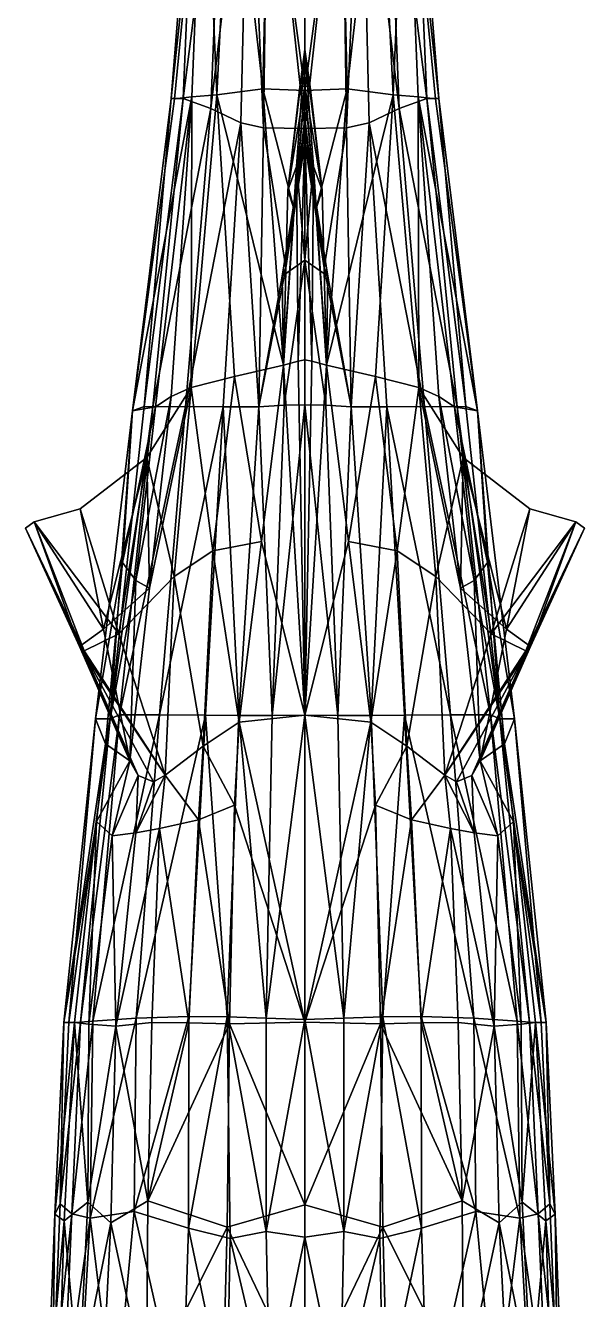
# Model space of a CAD drawing. Extents: x -0.41 to 0.41, y -0.82 to 1.72.
# Drawn here: x -0.149 to 0.149, y 0.452 to 1.13 of the extents above; entities that cross this region are included whole.
import ezdxf

# ---------------------------------------------------------------- set-up
doc = ezdxf.new("R2010")
doc.units = 0
doc.layers.add('HAMRHEAD$LWO', color=1, linetype='CONTINUOUS')

msp = doc.modelspace()

# ---------------------------------------------------------------- linework, layer by layer
at = {"layer": 'HAMRHEAD$LWO'}
for points in [[(-0.07116, 1.09135, 0.00398), (-0.06476, 1.09135, 0.03595), (-0.0577, 1.25929, 0.01359)], [(-0.0577, 1.25929, 0.01359), (-0.05363, 1.25319, -0.01751), (-0.07116, 1.09135, 0.00398)], [(-0.0577, 1.25929, 0.01359), (-0.06476, 1.09135, 0.03595), (-0.04313, 1.26124, 0.03977)], [(-0.06476, 1.09135, 0.03595), (-0.0501, 1.08614, 0.0613), (-0.04313, 1.26124, 0.03977)], [(-0.04313, 1.26124, 0.03977), (-0.0501, 1.08614, 0.0613), (-0.02989, 1.25677, 0.06229)], [(-0.0501, 1.08614, 0.0613), (-0.03418, 1.07835, 0.08529), (-0.02989, 1.25677, 0.06229)], [(-0.03418, 1.07835, 0.08529), (-0.02207, 1.07578, 0.09656), (-0.02989, 1.25677, 0.06229)], [(-0.01963, 1.25445, 0.08013), (-0.02989, 1.25677, 0.06229), (-0.02207, 1.07578, 0.09656)], [(0.02989, 1.25677, 0.06229), (0.01963, 1.25445, 0.08013), (0.02207, 1.07578, 0.09656)], [(0.02207, 1.07578, 0.09656), (0.03418, 1.07835, 0.08529), (0.02989, 1.25677, 0.06229)], [(0.0501, 1.08614, 0.0613), (0.04313, 1.26124, 0.03977), (0.02989, 1.25677, 0.06229)], [(0.03418, 1.07835, 0.08529), (0.0501, 1.08614, 0.0613), (0.02989, 1.25677, 0.06229)], [(0.06476, 1.09135, 0.03595), (0.0577, 1.25929, 0.01359), (0.04313, 1.26124, 0.03977)], [(0.0501, 1.08614, 0.0613), (0.06476, 1.09135, 0.03595), (0.04313, 1.26124, 0.03977)], [(0.05363, 1.25319, -0.01751), (0.0577, 1.25929, 0.01359), (0.07116, 1.09135, 0.00398)], [(0.06476, 1.09135, 0.03595), (0.07116, 1.09135, 0.00398), (0.0577, 1.25929, 0.01359)], [(-0.0695, 1.09124, -0.02303), (-0.07116, 1.09135, 0.00398), (-0.05363, 1.25319, -0.01751)], [(-0.06018, 1.09223, -0.04151), (-0.0695, 1.09124, -0.02303), (-0.05363, 1.25319, -0.01751)], [(-0.04695, 1.09333, -0.05404), (-0.06018, 1.09223, -0.04151), (-0.05363, 1.25319, -0.01751)], [(-0.03931, 1.24475, -0.04188), (-0.04695, 1.09333, -0.05404), (-0.05363, 1.25319, -0.01751)], [(-0.02207, 1.07578, 0.09656), (0, 1.07542, 0.10653), (-0.01963, 1.25445, 0.08013)], [(0, 1.25301, 0.08805), (-0.01963, 1.25445, 0.08013), (0, 1.07542, 0.10653)], [(0.01963, 1.25445, 0.08013), (0, 1.25301, 0.08805), (0, 1.07542, 0.10653)], [(0, 1.07542, 0.10653), (0.02207, 1.07578, 0.09656), (0.01963, 1.25445, 0.08013)], [(0.04695, 1.09333, -0.05404), (0.03931, 1.24475, -0.04188), (0.05363, 1.25319, -0.01751)], [(0.06018, 1.09223, -0.04151), (0.04695, 1.09333, -0.05404), (0.05363, 1.25319, -0.01751)], [(0.07116, 1.09135, 0.00398), (0.0695, 1.09124, -0.02303), (0.05363, 1.25319, -0.01751)], [(0.0695, 1.09124, -0.02303), (0.06018, 1.09223, -0.04151), (0.05363, 1.25319, -0.01751)], [(-0.02251, 1.09659, -0.06452), (-0.04695, 1.09333, -0.05404), (-0.03931, 1.24475, -0.04188)], [(-0.01924, 1.23937, -0.05315), (-0.02251, 1.09659, -0.06452), (-0.03931, 1.24475, -0.04188)], [(0.02251, 1.09659, -0.06452), (0.01924, 1.23937, -0.05315), (0.03931, 1.24475, -0.04188)], [(0.04695, 1.09333, -0.05404), (0.02251, 1.09659, -0.06452), (0.03931, 1.24475, -0.04188)], [(0, 1.09556, -0.07163), (-0.02251, 1.09659, -0.06452), (-0.01924, 1.23937, -0.05315)], [(0, 1.23453, -0.05913), (0, 1.09556, -0.07163), (-0.01924, 1.23937, -0.05315)], [(0, 1.09556, -0.07163), (0, 1.23453, -0.05913), (0.01924, 1.23937, -0.05315)], [(0.02251, 1.09659, -0.06452), (0, 1.09556, -0.07163), (0.01924, 1.23937, -0.05315)], [(0, 1.11756, -0.12786), (-0.00919, 1.04263, -0.10149), (-0.00267, 1.09754, -0.10614)], [(0, 1.11756, -0.12786), (-0.00459, 1.05524, -0.1161), (-0.00919, 1.04263, -0.10149)], [(0, 1.11756, -0.12786), (0, 1.07209, -0.12921), (-0.00459, 1.05524, -0.1161)], [(-0.00267, 1.09754, -0.10614), (0, 1.11197, -0.09885), (0, 1.11756, -0.12786)], [(0, 1.07209, -0.12921), (0, 1.11756, -0.12786), (0.00459, 1.05524, -0.1161)], [(0.00919, 1.04263, -0.10149), (0, 1.11756, -0.12786), (0.00267, 1.09754, -0.10614)], [(0.00459, 1.05524, -0.1161), (0, 1.11756, -0.12786), (0.00919, 1.04263, -0.10149)], [(0, 1.11197, -0.09885), (0.00267, 1.09754, -0.10614), (0, 1.11756, -0.12786)], [(0, 1.09801, -0.08839), (0, 1.11197, -0.09885), (-0.00267, 1.09754, -0.10614)], [(0, 1.11197, -0.09885), (0, 1.09801, -0.08839), (0.00267, 1.09754, -0.10614)], [(-0.0695, 1.09124, -0.02303), (-0.06018, 1.09223, -0.04151), (-0.09184, 0.92503, -0.02614)], [(-0.07949, 0.92714, -0.05186), (-0.09184, 0.92503, -0.02614), (-0.06018, 1.09223, -0.04151)], [(-0.07949, 0.92714, -0.05186), (-0.06018, 1.09223, -0.04151), (-0.07126, 0.93273, -0.0661)], [(-0.06062, 0.93747, -0.076), (-0.07126, 0.93273, -0.0661), (-0.06018, 1.09223, -0.04151)], [(-0.04695, 1.09333, -0.05404), (-0.06062, 0.93747, -0.076), (-0.06018, 1.09223, -0.04151)], [(-0.03758, 0.9433, -0.07722), (-0.06062, 0.93747, -0.076), (-0.04695, 1.09333, -0.05404)], [(-0.02251, 1.09659, -0.06452), (-0.01152, 0.94937, -0.08168), (-0.04695, 1.09333, -0.05404)], [(-0.01152, 0.94937, -0.08168), (-0.03758, 0.9433, -0.07722), (-0.04695, 1.09333, -0.05404)], [(0, 1.09556, -0.07163), (-0.00573, 1.03232, -0.08011), (-0.02251, 1.09659, -0.06452)], [(-0.00573, 1.03232, -0.08011), (-0.01152, 0.94937, -0.08168), (-0.02251, 1.09659, -0.06452)], [(-0.00919, 1.04263, -0.10149), (0, 1.09801, -0.08839), (-0.00267, 1.09754, -0.10614)], [(-0.00919, 1.04263, -0.10149), (-0.00573, 1.03232, -0.08011), (0, 1.09801, -0.08839)], [(0, 1.09801, -0.08839), (-0.00573, 1.03232, -0.08011), (0, 1.09556, -0.07163)], [(0.00573, 1.03232, -0.08011), (0, 1.09801, -0.08839), (0, 1.09556, -0.07163)], [(0, 1.09801, -0.08839), (0.00919, 1.04263, -0.10149), (0.00267, 1.09754, -0.10614)], [(0.00573, 1.03232, -0.08011), (0.00919, 1.04263, -0.10149), (0, 1.09801, -0.08839)], [(0.00573, 1.03232, -0.08011), (0, 1.09556, -0.07163), (0.02251, 1.09659, -0.06452)], [(0.01152, 0.94937, -0.08168), (0.00573, 1.03232, -0.08011), (0.02251, 1.09659, -0.06452)], [(0.01152, 0.94937, -0.08168), (0.02251, 1.09659, -0.06452), (0.04695, 1.09333, -0.05404)], [(0.03758, 0.9433, -0.07722), (0.01152, 0.94937, -0.08168), (0.04695, 1.09333, -0.05404)], [(0.06062, 0.93747, -0.076), (0.03758, 0.9433, -0.07722), (0.04695, 1.09333, -0.05404)], [(0.06062, 0.93747, -0.076), (0.04695, 1.09333, -0.05404), (0.06018, 1.09223, -0.04151)], [(0.06018, 1.09223, -0.04151), (0.07949, 0.92714, -0.05186), (0.07126, 0.93273, -0.0661)], [(0.07126, 0.93273, -0.0661), (0.06062, 0.93747, -0.076), (0.06018, 1.09223, -0.04151)], [(0.06018, 1.09223, -0.04151), (0.0695, 1.09124, -0.02303), (0.09184, 0.92503, -0.02614)], [(0.09184, 0.92503, -0.02614), (0.07949, 0.92714, -0.05186), (0.06018, 1.09223, -0.04151)], [(-0.09184, 0.92503, -0.02614), (-0.08549, 0.92738, 0.01034), (-0.07116, 1.09135, 0.00398)], [(-0.07116, 1.09135, 0.00398), (-0.0695, 1.09124, -0.02303), (-0.09184, 0.92503, -0.02614)], [(-0.08549, 0.92738, 0.01034), (-0.0809, 0.92727, 0.04403), (-0.06476, 1.09135, 0.03595)], [(-0.07116, 1.09135, 0.00398), (-0.08549, 0.92738, 0.01034), (-0.06476, 1.09135, 0.03595)], [(-0.06476, 1.09135, 0.03595), (-0.0809, 0.92727, 0.04403), (-0.0501, 1.08614, 0.0613)], [(-0.0809, 0.92727, 0.04403), (-0.06349, 0.92733, 0.07309), (-0.0501, 1.08614, 0.0613)], [(-0.0501, 1.08614, 0.0613), (-0.06349, 0.92733, 0.07309), (-0.03418, 1.07835, 0.08529)], [(0.06349, 0.92733, 0.07309), (0.0501, 1.08614, 0.0613), (0.03418, 1.07835, 0.08529)], [(0.0809, 0.92727, 0.04403), (0.06476, 1.09135, 0.03595), (0.0501, 1.08614, 0.0613)], [(0.06349, 0.92733, 0.07309), (0.0809, 0.92727, 0.04403), (0.0501, 1.08614, 0.0613)], [(0.0809, 0.92727, 0.04403), (0.08549, 0.92738, 0.01034), (0.06476, 1.09135, 0.03595)], [(0.08549, 0.92738, 0.01034), (0.07116, 1.09135, 0.00398), (0.06476, 1.09135, 0.03595)], [(0.0695, 1.09124, -0.02303), (0.07116, 1.09135, 0.00398), (0.09184, 0.92503, -0.02614)], [(0.08549, 0.92738, 0.01034), (0.09184, 0.92503, -0.02614), (0.07116, 1.09135, 0.00398)], [(0, 1.08093, 0.14056), (0, 1.06779, 0.12749), (-0.00386, 1.04848, 0.14629)], [(0, 1.07996, 0.19175), (0, 1.08093, 0.14056), (-0.00386, 1.04848, 0.14629)], [(0, 1.00533, 0.15566), (0, 1.07996, 0.19175), (-0.00386, 1.04848, 0.14629)], [(0, 1.06779, 0.12749), (0, 1.08093, 0.14056), (0.00386, 1.04848, 0.14629)], [(0, 1.08093, 0.14056), (0, 1.07996, 0.19175), (0.00386, 1.04848, 0.14629)], [(0, 1.07996, 0.19175), (0, 1.00533, 0.15566), (0.00386, 1.04848, 0.14629)], [(-0.06349, 0.92733, 0.07309), (-0.04361, 0.92716, 0.10263), (-0.03418, 1.07835, 0.08529)], [(-0.04361, 0.92716, 0.10263), (-0.02462, 0.92729, 0.11473), (-0.03418, 1.07835, 0.08529)], [(-0.02207, 1.07578, 0.09656), (-0.03418, 1.07835, 0.08529), (-0.02462, 0.92729, 0.11473)], [(-0.02462, 0.92729, 0.11473), (-0.01021, 1.0013, 0.1136), (-0.02207, 1.07578, 0.09656)], [(0, 1.07542, 0.10653), (-0.02207, 1.07578, 0.09656), (-0.01021, 1.0013, 0.1136)], [(-0.01021, 1.0013, 0.1136), (0, 1.06779, 0.12749), (0, 1.07542, 0.10653)], [(0, 1.07209, -0.12921), (-0.0037, 0.95146, -0.09072), (-0.00459, 1.05524, -0.1161)], [(-0.0037, 0.95146, -0.09072), (0, 1.07209, -0.12921), (0, 0.95215, -0.09519)], [(0.02207, 1.07578, 0.09656), (0, 1.07542, 0.10653), (0.01021, 1.0013, 0.1136)], [(0, 1.06779, 0.12749), (0.01021, 1.0013, 0.1136), (0, 1.07542, 0.10653)], [(0, 1.07209, -0.12921), (0.0037, 0.95146, -0.09072), (0, 0.95215, -0.09519)], [(0.0037, 0.95146, -0.09072), (0, 1.07209, -0.12921), (0.00459, 1.05524, -0.1161)], [(0.01021, 1.0013, 0.1136), (0.02462, 0.92729, 0.11473), (0.02207, 1.07578, 0.09656)], [(0.03418, 1.07835, 0.08529), (0.02207, 1.07578, 0.09656), (0.02462, 0.92729, 0.11473)], [(0.02462, 0.92729, 0.11473), (0.04361, 0.92716, 0.10263), (0.03418, 1.07835, 0.08529)], [(0.04361, 0.92716, 0.10263), (0.06349, 0.92733, 0.07309), (0.03418, 1.07835, 0.08529)], [(0, 1.06779, 0.12749), (-0.01217, 0.99671, 0.12855), (-0.00386, 1.04848, 0.14629)], [(-0.01021, 1.0013, 0.1136), (-0.01217, 0.99671, 0.12855), (0, 1.06779, 0.12749)], [(0.01217, 0.99671, 0.12855), (0, 1.06779, 0.12749), (0.00386, 1.04848, 0.14629)], [(0.01217, 0.99671, 0.12855), (0.01021, 1.0013, 0.1136), (0, 1.06779, 0.12749)], [(-0.00919, 1.04263, -0.10149), (-0.00459, 1.05524, -0.1161), (-0.01152, 0.94937, -0.08168)], [(-0.00459, 1.05524, -0.1161), (-0.0037, 0.95146, -0.09072), (-0.01152, 0.94937, -0.08168)], [(0.0037, 0.95146, -0.09072), (0.00459, 1.05524, -0.1161), (0.01152, 0.94937, -0.08168)], [(0.00459, 1.05524, -0.1161), (0.00919, 1.04263, -0.10149), (0.01152, 0.94937, -0.08168)], [(-0.01217, 0.99671, 0.12855), (0, 1.00533, 0.15566), (-0.00386, 1.04848, 0.14629)], [(0, 1.00533, 0.15566), (0.01217, 0.99671, 0.12855), (0.00386, 1.04848, 0.14629)], [(-0.00573, 1.03232, -0.08011), (-0.00919, 1.04263, -0.10149), (-0.01152, 0.94937, -0.08168)], [(0.00919, 1.04263, -0.10149), (0.00573, 1.03232, -0.08011), (0.01152, 0.94937, -0.08168)], [(-0.01108, 0.92814, 0.12154), (0, 1.00533, 0.15566), (-0.01217, 0.99671, 0.12855)], [(0, 1.00533, 0.15566), (-0.01108, 0.92814, 0.12154), (0, 0.92828, 0.12771)], [(0.01108, 0.92814, 0.12154), (0, 1.00533, 0.15566), (0, 0.92828, 0.12771)], [(0, 1.00533, 0.15566), (0.01108, 0.92814, 0.12154), (0.01217, 0.99671, 0.12855)], [(-0.01217, 0.99671, 0.12855), (-0.01021, 1.0013, 0.1136), (-0.02462, 0.92729, 0.11473)], [(0.01021, 1.0013, 0.1136), (0.01217, 0.99671, 0.12855), (0.02462, 0.92729, 0.11473)], [(-0.01108, 0.92814, 0.12154), (-0.01217, 0.99671, 0.12855), (-0.02462, 0.92729, 0.11473)], [(0.01217, 0.99671, 0.12855), (0.01108, 0.92814, 0.12154), (0.02462, 0.92729, 0.11473)], [(-0.01152, 0.94937, -0.08168), (-0.0037, 0.95146, -0.09072), (0, 0.763, -0.1197)], [(0, 0.95215, -0.09519), (0, 0.763, -0.1197), (-0.0037, 0.95146, -0.09072)], [(0, 0.763, -0.1197), (0, 0.95215, -0.09519), (0.0037, 0.95146, -0.09072)], [(0.0037, 0.95146, -0.09072), (0.01152, 0.94937, -0.08168), (0, 0.763, -0.1197)], [(-0.03758, 0.9433, -0.07722), (-0.04899, 0.85047, -0.09461), (-0.06062, 0.93747, -0.076)], [(-0.02322, 0.85548, -0.09419), (-0.04899, 0.85047, -0.09461), (-0.03758, 0.9433, -0.07722)], [(-0.02322, 0.85548, -0.09419), (-0.03758, 0.9433, -0.07722), (-0.01152, 0.94937, -0.08168)], [(-0.01152, 0.94937, -0.08168), (0, 0.763, -0.1197), (-0.02322, 0.85548, -0.09419)], [(0, 0.763, -0.1197), (0.01152, 0.94937, -0.08168), (0.02322, 0.85548, -0.09419)], [(0.03758, 0.9433, -0.07722), (0.02322, 0.85548, -0.09419), (0.01152, 0.94937, -0.08168)], [(0.04899, 0.85047, -0.09461), (0.02322, 0.85548, -0.09419), (0.03758, 0.9433, -0.07722)], [(0.04899, 0.85047, -0.09461), (0.03758, 0.9433, -0.07722), (0.06062, 0.93747, -0.076)], [(-0.08419, 0.90024, -0.08808), (-0.08279, 0.83072, -0.07848), (-0.06062, 0.93747, -0.076)], [(-0.0696, 0.83686, -0.09119), (-0.08419, 0.90024, -0.08808), (-0.06062, 0.93747, -0.076)], [(-0.08279, 0.83072, -0.07848), (-0.07126, 0.93273, -0.0661), (-0.06062, 0.93747, -0.076)], [(-0.04899, 0.85047, -0.09461), (-0.0696, 0.83686, -0.09119), (-0.06062, 0.93747, -0.076)], [(0.0696, 0.83686, -0.09119), (0.04899, 0.85047, -0.09461), (0.06062, 0.93747, -0.076)], [(0.08279, 0.83072, -0.07848), (0.08419, 0.90024, -0.08808), (0.06062, 0.93747, -0.076)], [(0.08419, 0.90024, -0.08808), (0.0696, 0.83686, -0.09119), (0.06062, 0.93747, -0.076)], [(0.07126, 0.93273, -0.0661), (0.08279, 0.83072, -0.07848), (0.06062, 0.93747, -0.076)], [(-0.07126, 0.93273, -0.0661), (-0.08995, 0.8347, -0.06708), (-0.07949, 0.92714, -0.05186)], [(-0.07126, 0.93273, -0.0661), (-0.08279, 0.83072, -0.07848), (-0.08995, 0.8347, -0.06708)], [(0.08995, 0.8347, -0.06708), (0.07126, 0.93273, -0.0661), (0.07949, 0.92714, -0.05186)], [(0.08279, 0.83072, -0.07848), (0.07126, 0.93273, -0.0661), (0.08995, 0.8347, -0.06708)], [(-0.11139, 0.76102, -0.03263), (-0.10367, 0.76104, 0.00938), (-0.09184, 0.92503, -0.02614)], [(-0.11139, 0.76102, -0.03263), (-0.09184, 0.92503, -0.02614), (-0.09704, 0.84432, -0.04221)], [(-0.08549, 0.92738, 0.01034), (-0.10367, 0.76104, 0.00938), (-0.0809, 0.92727, 0.04403)], [(-0.08549, 0.92738, 0.01034), (-0.09184, 0.92503, -0.02614), (-0.10367, 0.76104, 0.00938)], [(-0.10367, 0.76104, 0.00938), (-0.09874, 0.7632, 0.0522), (-0.0809, 0.92727, 0.04403)], [(-0.0809, 0.92727, 0.04403), (-0.09874, 0.7632, 0.0522), (-0.06349, 0.92733, 0.07309)], [(-0.09874, 0.7632, 0.0522), (-0.07732, 0.76316, 0.08777), (-0.06349, 0.92733, 0.07309)], [(-0.08995, 0.8347, -0.06708), (-0.09704, 0.84432, -0.04221), (-0.07949, 0.92714, -0.05186)], [(-0.07949, 0.92714, -0.05186), (-0.09704, 0.84432, -0.04221), (-0.09184, 0.92503, -0.02614)], [(-0.06349, 0.92733, 0.07309), (-0.07732, 0.76316, 0.08777), (-0.04361, 0.92716, 0.10263)], [(-0.07732, 0.76316, 0.08777), (-0.05284, 0.76301, 0.12496), (-0.04361, 0.92716, 0.10263)], [(-0.05284, 0.76301, 0.12496), (-0.03513, 0.76288, 0.13925), (-0.04361, 0.92716, 0.10263)], [(-0.02462, 0.92729, 0.11473), (-0.04361, 0.92716, 0.10263), (-0.03513, 0.76288, 0.13925)], [(-0.03513, 0.76288, 0.13925), (-0.01752, 0.7629, 0.1463), (-0.02462, 0.92729, 0.11473)], [(-0.01108, 0.92814, 0.12154), (-0.02462, 0.92729, 0.11473), (-0.01752, 0.7629, 0.1463)], [(-0.01752, 0.7629, 0.1463), (0, 0.763, 0.15108), (0, 0.92828, 0.12771)], [(0, 0.92828, 0.12771), (-0.01108, 0.92814, 0.12154), (-0.01752, 0.7629, 0.1463)], [(0, 0.763, 0.15108), (0.01752, 0.7629, 0.1463), (0, 0.92828, 0.12771)], [(0.01108, 0.92814, 0.12154), (0, 0.92828, 0.12771), (0.01752, 0.7629, 0.1463)], [(0.02462, 0.92729, 0.11473), (0.01108, 0.92814, 0.12154), (0.01752, 0.7629, 0.1463)], [(0.01752, 0.7629, 0.1463), (0.03513, 0.76288, 0.13925), (0.02462, 0.92729, 0.11473)], [(0.04361, 0.92716, 0.10263), (0.02462, 0.92729, 0.11473), (0.03513, 0.76288, 0.13925)], [(0.03513, 0.76288, 0.13925), (0.05284, 0.76301, 0.12496), (0.04361, 0.92716, 0.10263)], [(0.07732, 0.76316, 0.08777), (0.06349, 0.92733, 0.07309), (0.04361, 0.92716, 0.10263)], [(0.05284, 0.76301, 0.12496), (0.07732, 0.76316, 0.08777), (0.04361, 0.92716, 0.10263)], [(0.09874, 0.7632, 0.0522), (0.0809, 0.92727, 0.04403), (0.06349, 0.92733, 0.07309)], [(0.07732, 0.76316, 0.08777), (0.09874, 0.7632, 0.0522), (0.06349, 0.92733, 0.07309)], [(0.09704, 0.84432, -0.04221), (0.08995, 0.8347, -0.06708), (0.07949, 0.92714, -0.05186)], [(0.09704, 0.84432, -0.04221), (0.07949, 0.92714, -0.05186), (0.09184, 0.92503, -0.02614)], [(0.10367, 0.76104, 0.00938), (0.08549, 0.92738, 0.01034), (0.0809, 0.92727, 0.04403)], [(0.09874, 0.7632, 0.0522), (0.10367, 0.76104, 0.00938), (0.0809, 0.92727, 0.04403)], [(0.09184, 0.92503, -0.02614), (0.08549, 0.92738, 0.01034), (0.10367, 0.76104, 0.00938)], [(0.10367, 0.76104, 0.00938), (0.11139, 0.76102, -0.03263), (0.09184, 0.92503, -0.02614)], [(0.09184, 0.92503, -0.02614), (0.11139, 0.76102, -0.03263), (0.09704, 0.84432, -0.04221)], [(-0.10712, 0.80881, -0.09347), (-0.08419, 0.90024, -0.08808), (-0.11957, 0.87298, -0.10569)], [(-0.08419, 0.90024, -0.08808), (-0.0991, 0.80625, -0.09956), (-0.11957, 0.87298, -0.10569)], [(-0.08279, 0.83072, -0.07848), (-0.08419, 0.90024, -0.08808), (-0.10712, 0.80881, -0.09347)], [(-0.0696, 0.83686, -0.09119), (-0.0991, 0.80625, -0.09956), (-0.08419, 0.90024, -0.08808)], [(0.0991, 0.80625, -0.09956), (0.0696, 0.83686, -0.09119), (0.08419, 0.90024, -0.08808)], [(0.08419, 0.90024, -0.08808), (0.08279, 0.83072, -0.07848), (0.10712, 0.80881, -0.09347)], [(0.08419, 0.90024, -0.08808), (0.10712, 0.80881, -0.09347), (0.11957, 0.87298, -0.10569)], [(0.0991, 0.80625, -0.09956), (0.08419, 0.90024, -0.08808), (0.11957, 0.87298, -0.10569)], [(-0.14404, 0.8659, -0.12004), (-0.10712, 0.80881, -0.09347), (-0.11957, 0.87298, -0.10569)], [(-0.0991, 0.80625, -0.09956), (-0.14404, 0.8659, -0.12004), (-0.11957, 0.87298, -0.10569)], [(0.14404, 0.8659, -0.12004), (0.0991, 0.80625, -0.09956), (0.11957, 0.87298, -0.10569)], [(0.10712, 0.80881, -0.09347), (0.14404, 0.8659, -0.12004), (0.11957, 0.87298, -0.10569)], [(-0.12001, 0.79964, -0.09778), (-0.14404, 0.8659, -0.12004), (-0.14866, 0.8626, -0.12713)], [(-0.14404, 0.8659, -0.12004), (-0.11739, 0.79727, -0.10653), (-0.14866, 0.8626, -0.12713)], [(-0.11739, 0.79727, -0.10653), (-0.11711, 0.79539, -0.10419), (-0.14866, 0.8626, -0.12713)], [(-0.11711, 0.79539, -0.10419), (-0.12001, 0.79964, -0.09778), (-0.14866, 0.8626, -0.12713)], [(-0.12001, 0.79964, -0.09778), (-0.10712, 0.80881, -0.09347), (-0.14404, 0.8659, -0.12004)], [(-0.11739, 0.79727, -0.10653), (-0.14404, 0.8659, -0.12004), (-0.0991, 0.80625, -0.09956)], [(0.14404, 0.8659, -0.12004), (0.11739, 0.79727, -0.10653), (0.0991, 0.80625, -0.09956)], [(0.10712, 0.80881, -0.09347), (0.12001, 0.79964, -0.09778), (0.14404, 0.8659, -0.12004)], [(0.11711, 0.79539, -0.10419), (0.11739, 0.79727, -0.10653), (0.14866, 0.8626, -0.12713)], [(0.12001, 0.79964, -0.09778), (0.11711, 0.79539, -0.10419), (0.14866, 0.8626, -0.12713)], [(0.11739, 0.79727, -0.10653), (0.14404, 0.8659, -0.12004), (0.14866, 0.8626, -0.12713)], [(0.14404, 0.8659, -0.12004), (0.12001, 0.79964, -0.09778), (0.14866, 0.8626, -0.12713)], [(-0.04899, 0.85047, -0.09461), (-0.02322, 0.85548, -0.09419), (-0.03506, 0.75929, -0.11461)], [(-0.03506, 0.75929, -0.11461), (-0.02322, 0.85548, -0.09419), (0, 0.763, -0.1197)], [(0.02322, 0.85548, -0.09419), (0.03506, 0.75929, -0.11461), (0, 0.763, -0.1197)], [(0.02322, 0.85548, -0.09419), (0.04899, 0.85047, -0.09461), (0.03506, 0.75929, -0.11461)], [(-0.05424, 0.74645, -0.1054), (-0.0696, 0.83686, -0.09119), (-0.04899, 0.85047, -0.09461)], [(-0.05424, 0.74645, -0.1054), (-0.04899, 0.85047, -0.09461), (-0.03506, 0.75929, -0.11461)], [(0.04899, 0.85047, -0.09461), (0.05424, 0.74645, -0.1054), (0.03506, 0.75929, -0.11461)], [(0.0696, 0.83686, -0.09119), (0.05424, 0.74645, -0.1054), (0.04899, 0.85047, -0.09461)], [(-0.09704, 0.84432, -0.04221), (-0.10606, 0.74783, -0.05564), (-0.11139, 0.76102, -0.03263)], [(-0.10606, 0.74783, -0.05564), (-0.09704, 0.84432, -0.04221), (-0.08995, 0.8347, -0.06708)], [(0.09704, 0.84432, -0.04221), (0.10606, 0.74783, -0.05564), (0.08995, 0.8347, -0.06708)], [(0.10606, 0.74783, -0.05564), (0.09704, 0.84432, -0.04221), (0.11139, 0.76102, -0.03263)], [(-0.10606, 0.74783, -0.05564), (-0.08995, 0.8347, -0.06708), (-0.09313, 0.73862, -0.07757)], [(-0.0991, 0.80625, -0.09956), (-0.0696, 0.83686, -0.09119), (-0.07435, 0.73104, -0.09396)], [(-0.08995, 0.8347, -0.06708), (-0.08279, 0.83072, -0.07848), (-0.09313, 0.73862, -0.07757)], [(-0.0696, 0.83686, -0.09119), (-0.05424, 0.74645, -0.1054), (-0.07435, 0.73104, -0.09396)], [(0.05424, 0.74645, -0.1054), (0.0696, 0.83686, -0.09119), (0.07435, 0.73104, -0.09396)], [(0.0696, 0.83686, -0.09119), (0.0991, 0.80625, -0.09956), (0.07435, 0.73104, -0.09396)], [(0.08279, 0.83072, -0.07848), (0.08995, 0.8347, -0.06708), (0.09313, 0.73862, -0.07757)], [(0.08995, 0.8347, -0.06708), (0.10606, 0.74783, -0.05564), (0.09313, 0.73862, -0.07757)], [(-0.08279, 0.83072, -0.07848), (-0.10712, 0.80881, -0.09347), (-0.09313, 0.73862, -0.07757)], [(0.10712, 0.80881, -0.09347), (0.08279, 0.83072, -0.07848), (0.09313, 0.73862, -0.07757)], [(-0.10712, 0.80881, -0.09347), (-0.12001, 0.79964, -0.09778), (-0.09313, 0.73862, -0.07757)], [(0.12001, 0.79964, -0.09778), (0.10712, 0.80881, -0.09347), (0.09313, 0.73862, -0.07757)], [(-0.11739, 0.79727, -0.10653), (-0.0991, 0.80625, -0.09956), (-0.07435, 0.73104, -0.09396)], [(0.0991, 0.80625, -0.09956), (0.11739, 0.79727, -0.10653), (0.07435, 0.73104, -0.09396)], [(-0.12001, 0.79964, -0.09778), (-0.0888, 0.73088, -0.08336), (-0.09313, 0.73862, -0.07757)], [(-0.0888, 0.73088, -0.08336), (-0.12001, 0.79964, -0.09778), (-0.11711, 0.79539, -0.10419)], [(-0.11739, 0.79727, -0.10653), (-0.07435, 0.73104, -0.09396), (-0.11711, 0.79539, -0.10419)], [(-0.11711, 0.79539, -0.10419), (-0.07435, 0.73104, -0.09396), (-0.08062, 0.72744, -0.09019)], [(-0.0888, 0.73088, -0.08336), (-0.11711, 0.79539, -0.10419), (-0.08062, 0.72744, -0.09019)], [(0.07435, 0.73104, -0.09396), (0.11739, 0.79727, -0.10653), (0.11711, 0.79539, -0.10419)], [(0.07435, 0.73104, -0.09396), (0.11711, 0.79539, -0.10419), (0.08062, 0.72744, -0.09019)], [(0.11711, 0.79539, -0.10419), (0.0888, 0.73088, -0.08336), (0.08062, 0.72744, -0.09019)], [(0.0888, 0.73088, -0.08336), (0.12001, 0.79964, -0.09778), (0.09313, 0.73862, -0.07757)], [(0.12001, 0.79964, -0.09778), (0.0888, 0.73088, -0.08336), (0.11711, 0.79539, -0.10419)], [(-0.10606, 0.74783, -0.05564), (-0.12821, 0.59932, -0.03138), (-0.11139, 0.76102, -0.03263)], [(-0.12821, 0.59932, -0.03138), (-0.12557, 0.59936, -0.00042), (-0.11139, 0.76102, -0.03263)], [(-0.12557, 0.59936, -0.00042), (-0.11948, 0.59949, 0.0307), (-0.10367, 0.76104, 0.00938)], [(-0.10367, 0.76104, 0.00938), (-0.11139, 0.76102, -0.03263), (-0.12557, 0.59936, -0.00042)], [(-0.10367, 0.76104, 0.00938), (-0.11948, 0.59949, 0.0307), (-0.09874, 0.7632, 0.0522)], [(-0.11948, 0.59949, 0.0307), (-0.11287, 0.60009, 0.0603), (-0.09874, 0.7632, 0.0522)], [(-0.09874, 0.7632, 0.0522), (-0.11287, 0.60009, 0.0603), (-0.07732, 0.76316, 0.08777)], [(-0.11287, 0.60009, 0.0603), (-0.08977, 0.60169, 0.10018), (-0.07732, 0.76316, 0.08777)], [(-0.07732, 0.76316, 0.08777), (-0.08977, 0.60169, 0.10018), (-0.05284, 0.76301, 0.12496)], [(-0.08977, 0.60169, 0.10018), (-0.06179, 0.60253, 0.14281), (-0.05284, 0.76301, 0.12496)], [(-0.06179, 0.60253, 0.14281), (-0.04135, 0.60238, 0.16084), (-0.05284, 0.76301, 0.12496)], [(-0.03513, 0.76288, 0.13925), (-0.05284, 0.76301, 0.12496), (-0.04135, 0.60238, 0.16084)], [(-0.04135, 0.60238, 0.16084), (-0.02067, 0.60168, 0.16946), (-0.03513, 0.76288, 0.13925)], [(-0.01752, 0.7629, 0.1463), (-0.03513, 0.76288, 0.13925), (-0.02067, 0.60168, 0.16946)], [(0, 0.763, -0.1197), (0, 0.59959, -0.14038), (-0.03506, 0.75929, -0.11461)], [(-0.01752, 0.7629, 0.1463), (-0.02067, 0.60168, 0.16946), (0, 0.763, 0.15108)], [(-0.02067, 0.60168, 0.16946), (0, 0.60099, 0.17152), (0, 0.763, 0.15108)], [(0.02067, 0.60168, 0.16946), (0.01752, 0.7629, 0.1463), (0, 0.763, 0.15108)], [(0, 0.60099, 0.17152), (0.02067, 0.60168, 0.16946), (0, 0.763, 0.15108)], [(0, 0.59959, -0.14038), (0, 0.763, -0.1197), (0.03506, 0.75929, -0.11461)], [(0.03513, 0.76288, 0.13925), (0.01752, 0.7629, 0.1463), (0.02067, 0.60168, 0.16946)], [(0.02067, 0.60168, 0.16946), (0.04135, 0.60238, 0.16084), (0.03513, 0.76288, 0.13925)], [(0.05284, 0.76301, 0.12496), (0.03513, 0.76288, 0.13925), (0.04135, 0.60238, 0.16084)], [(0.04135, 0.60238, 0.16084), (0.06179, 0.60253, 0.14281), (0.05284, 0.76301, 0.12496)], [(0.08977, 0.60169, 0.10018), (0.07732, 0.76316, 0.08777), (0.05284, 0.76301, 0.12496)], [(0.06179, 0.60253, 0.14281), (0.08977, 0.60169, 0.10018), (0.05284, 0.76301, 0.12496)], [(0.11287, 0.60009, 0.0603), (0.09874, 0.7632, 0.0522), (0.07732, 0.76316, 0.08777)], [(0.08977, 0.60169, 0.10018), (0.11287, 0.60009, 0.0603), (0.07732, 0.76316, 0.08777)], [(0.11948, 0.59949, 0.0307), (0.10367, 0.76104, 0.00938), (0.09874, 0.7632, 0.0522)], [(0.11287, 0.60009, 0.0603), (0.11948, 0.59949, 0.0307), (0.09874, 0.7632, 0.0522)], [(0.11948, 0.59949, 0.0307), (0.12557, 0.59936, -0.00042), (0.10367, 0.76104, 0.00938)], [(0.11139, 0.76102, -0.03263), (0.10367, 0.76104, 0.00938), (0.12557, 0.59936, -0.00042)], [(0.12821, 0.59932, -0.03138), (0.10606, 0.74783, -0.05564), (0.11139, 0.76102, -0.03263)], [(0.12557, 0.59936, -0.00042), (0.12821, 0.59932, -0.03138), (0.11139, 0.76102, -0.03263)], [(-0.03753, 0.71505, -0.1174), (-0.05424, 0.74645, -0.1054), (-0.03506, 0.75929, -0.11461)], [(-0.03506, 0.75929, -0.11461), (0, 0.59959, -0.14038), (-0.03753, 0.71505, -0.1174)], [(0, 0.59959, -0.14038), (0.03506, 0.75929, -0.11461), (0.03753, 0.71505, -0.1174)], [(0.05424, 0.74645, -0.1054), (0.03753, 0.71505, -0.1174), (0.03506, 0.75929, -0.11461)], [(-0.10606, 0.74783, -0.05564), (-0.11087, 0.70642, -0.06515), (-0.12821, 0.59932, -0.03138)], [(-0.11087, 0.70642, -0.06515), (-0.10606, 0.74783, -0.05564), (-0.09313, 0.73862, -0.07757)], [(-0.05424, 0.74645, -0.1054), (-0.05665, 0.70723, -0.1109), (-0.07435, 0.73104, -0.09396)], [(-0.03753, 0.71505, -0.1174), (-0.05665, 0.70723, -0.1109), (-0.05424, 0.74645, -0.1054)], [(0.05665, 0.70723, -0.1109), (0.03753, 0.71505, -0.1174), (0.05424, 0.74645, -0.1054)], [(0.05665, 0.70723, -0.1109), (0.05424, 0.74645, -0.1054), (0.07435, 0.73104, -0.09396)], [(0.10606, 0.74783, -0.05564), (0.11087, 0.70642, -0.06515), (0.09313, 0.73862, -0.07757)], [(0.11087, 0.70642, -0.06515), (0.10606, 0.74783, -0.05564), (0.12821, 0.59932, -0.03138)], [(-0.10253, 0.69875, -0.07983), (-0.11087, 0.70642, -0.06515), (-0.09313, 0.73862, -0.07757)], [(-0.0888, 0.73088, -0.08336), (-0.10253, 0.69875, -0.07983), (-0.09313, 0.73862, -0.07757)], [(0.10253, 0.69875, -0.07983), (0.0888, 0.73088, -0.08336), (0.09313, 0.73862, -0.07757)], [(0.11087, 0.70642, -0.06515), (0.10253, 0.69875, -0.07983), (0.09313, 0.73862, -0.07757)], [(-0.0888, 0.73088, -0.08336), (-0.08997, 0.70042, -0.08988), (-0.10253, 0.69875, -0.07983)], [(-0.07435, 0.73104, -0.09396), (-0.08997, 0.70042, -0.08988), (-0.08062, 0.72744, -0.09019)], [(-0.07739, 0.70275, -0.10222), (-0.08997, 0.70042, -0.08988), (-0.07435, 0.73104, -0.09396)], [(-0.08997, 0.70042, -0.08988), (-0.0888, 0.73088, -0.08336), (-0.08062, 0.72744, -0.09019)], [(-0.05665, 0.70723, -0.1109), (-0.07739, 0.70275, -0.10222), (-0.07435, 0.73104, -0.09396)], [(0.07739, 0.70275, -0.10222), (0.05665, 0.70723, -0.1109), (0.07435, 0.73104, -0.09396)], [(0.08997, 0.70042, -0.08988), (0.07435, 0.73104, -0.09396), (0.08062, 0.72744, -0.09019)], [(0.08997, 0.70042, -0.08988), (0.07739, 0.70275, -0.10222), (0.07435, 0.73104, -0.09396)], [(0.0888, 0.73088, -0.08336), (0.08997, 0.70042, -0.08988), (0.08062, 0.72744, -0.09019)], [(0.08997, 0.70042, -0.08988), (0.0888, 0.73088, -0.08336), (0.10253, 0.69875, -0.07983)], [(-0.05665, 0.70723, -0.1109), (-0.03753, 0.71505, -0.1174), (-0.04019, 0.59866, -0.13414)], [(-0.04019, 0.59866, -0.13414), (-0.03753, 0.71505, -0.1174), (0, 0.59959, -0.14038)], [(0.03753, 0.71505, -0.1174), (0.04019, 0.59866, -0.13414), (0, 0.59959, -0.14038)], [(0.03753, 0.71505, -0.1174), (0.05665, 0.70723, -0.1109), (0.04019, 0.59866, -0.13414)], [(-0.12821, 0.59932, -0.03138), (-0.11087, 0.70642, -0.06515), (-0.12269, 0.5994, -0.05507)], [(-0.11087, 0.70642, -0.06515), (-0.11492, 0.59854, -0.0781), (-0.12269, 0.5994, -0.05507)], [(-0.11492, 0.59854, -0.0781), (-0.11087, 0.70642, -0.06515), (-0.10253, 0.69875, -0.07983)], [(-0.06172, 0.59917, -0.12812), (-0.07739, 0.70275, -0.10222), (-0.05665, 0.70723, -0.1109)], [(-0.06172, 0.59917, -0.12812), (-0.05665, 0.70723, -0.1109), (-0.04019, 0.59866, -0.13414)], [(0.05665, 0.70723, -0.1109), (0.06172, 0.59917, -0.12812), (0.04019, 0.59866, -0.13414)], [(0.07739, 0.70275, -0.10222), (0.06172, 0.59917, -0.12812), (0.05665, 0.70723, -0.1109)], [(0.11087, 0.70642, -0.06515), (0.11492, 0.59854, -0.0781), (0.10253, 0.69875, -0.07983)], [(0.11087, 0.70642, -0.06515), (0.12821, 0.59932, -0.03138), (0.12269, 0.5994, -0.05507)], [(0.11492, 0.59854, -0.0781), (0.11087, 0.70642, -0.06515), (0.12269, 0.5994, -0.05507)], [(-0.10253, 0.69875, -0.07983), (-0.08997, 0.70042, -0.08988), (-0.10053, 0.59745, -0.0997)], [(-0.08997, 0.70042, -0.08988), (-0.07739, 0.70275, -0.10222), (-0.10053, 0.59745, -0.0997)], [(-0.07739, 0.70275, -0.10222), (-0.08148, 0.59942, -0.11914), (-0.10053, 0.59745, -0.0997)], [(-0.07739, 0.70275, -0.10222), (-0.06172, 0.59917, -0.12812), (-0.08148, 0.59942, -0.11914)], [(0.06172, 0.59917, -0.12812), (0.07739, 0.70275, -0.10222), (0.08148, 0.59942, -0.11914)], [(0.07739, 0.70275, -0.10222), (0.08997, 0.70042, -0.08988), (0.10053, 0.59745, -0.0997)], [(0.08148, 0.59942, -0.11914), (0.07739, 0.70275, -0.10222), (0.10053, 0.59745, -0.0997)], [(0.08997, 0.70042, -0.08988), (0.10253, 0.69875, -0.07983), (0.10053, 0.59745, -0.0997)], [(-0.11492, 0.59854, -0.0781), (-0.10253, 0.69875, -0.07983), (-0.10053, 0.59745, -0.0997)], [(0.10253, 0.69875, -0.07983), (0.11492, 0.59854, -0.0781), (0.10053, 0.59745, -0.0997)], [(-0.12821, 0.59932, -0.03138), (-0.12269, 0.5994, -0.05507), (-0.13299, 0.49731, -0.03053)], [(-0.12803, 0.49369, -0.05713), (-0.13299, 0.49731, -0.03053), (-0.12269, 0.5994, -0.05507)], [(-0.13299, 0.49731, -0.03053), (-0.13026, 0.50284, -0.0001), (-0.12821, 0.59932, -0.03138)], [(-0.12404, 0.49745, 0.03162), (-0.11948, 0.59949, 0.0307), (-0.13026, 0.50284, -0.0001)], [(-0.12557, 0.59936, -0.00042), (-0.13026, 0.50284, -0.0001), (-0.11948, 0.59949, 0.0307)], [(-0.12557, 0.59936, -0.00042), (-0.12821, 0.59932, -0.03138), (-0.13026, 0.50284, -0.0001)], [(-0.11553, 0.50376, -0.0874), (-0.12803, 0.49369, -0.05713), (-0.12269, 0.5994, -0.05507)], [(-0.11948, 0.59949, 0.0307), (-0.12404, 0.49745, 0.03162), (-0.11287, 0.60009, 0.0603)], [(-0.12404, 0.49745, 0.03162), (-0.11435, 0.49513, 0.06819), (-0.11287, 0.60009, 0.0603)], [(-0.12269, 0.5994, -0.05507), (-0.11492, 0.59854, -0.0781), (-0.11553, 0.50376, -0.0874)], [(-0.11492, 0.59854, -0.0781), (-0.10053, 0.59745, -0.0997), (-0.11553, 0.50376, -0.0874)], [(-0.10334, 0.49275, -0.11072), (-0.11553, 0.50376, -0.0874), (-0.10053, 0.59745, -0.0997)], [(-0.11287, 0.60009, 0.0603), (-0.11435, 0.49513, 0.06819), (-0.08977, 0.60169, 0.10018)], [(-0.11435, 0.49513, 0.06819), (-0.0908, 0.49874, 0.11321), (-0.08977, 0.60169, 0.10018)], [(-0.08362, 0.50437, -0.12643), (-0.10334, 0.49275, -0.11072), (-0.10053, 0.59745, -0.0997)], [(-0.10053, 0.59745, -0.0997), (-0.08148, 0.59942, -0.11914), (-0.08362, 0.50437, -0.12643)], [(-0.08977, 0.60169, 0.10018), (-0.0908, 0.49874, 0.11321), (-0.06179, 0.60253, 0.14281)], [(-0.0908, 0.49874, 0.11321), (-0.06205, 0.48985, 0.15667), (-0.06179, 0.60253, 0.14281)], [(-0.08148, 0.59942, -0.11914), (-0.06172, 0.59917, -0.12812), (-0.08362, 0.50437, -0.12643)], [(-0.06172, 0.59917, -0.12812), (-0.04019, 0.59866, -0.13414), (-0.08362, 0.50437, -0.12643)], [(-0.04134, 0.49044, -0.14179), (-0.08362, 0.50437, -0.12643), (-0.04019, 0.59866, -0.13414)], [(-0.06179, 0.60253, 0.14281), (-0.06205, 0.48985, 0.15667), (-0.04135, 0.60238, 0.16084)], [(-0.06205, 0.48985, 0.15667), (-0.03974, 0.48431, 0.17564), (-0.04135, 0.60238, 0.16084)], [(-0.02067, 0.60168, 0.16946), (-0.04135, 0.60238, 0.16084), (-0.02066, 0.48815, 0.18295)], [(-0.03974, 0.48431, 0.17564), (-0.02066, 0.48815, 0.18295), (-0.04135, 0.60238, 0.16084)], [(0, 0.50237, -0.14889), (-0.04134, 0.49044, -0.14179), (-0.04019, 0.59866, -0.13414)], [(0, 0.59959, -0.14038), (0, 0.50237, -0.14889), (-0.04019, 0.59866, -0.13414)], [(-0.02067, 0.60168, 0.16946), (-0.02066, 0.48815, 0.18295), (0, 0.60099, 0.17152)], [(-0.02066, 0.48815, 0.18295), (0, 0.48506, 0.18456), (0, 0.60099, 0.17152)], [(0.02066, 0.48815, 0.18295), (0.02067, 0.60168, 0.16946), (0, 0.60099, 0.17152)], [(0, 0.48506, 0.18456), (0.02066, 0.48815, 0.18295), (0, 0.60099, 0.17152)], [(0, 0.50237, -0.14889), (0, 0.59959, -0.14038), (0.04019, 0.59866, -0.13414)], [(0.04134, 0.49044, -0.14179), (0, 0.50237, -0.14889), (0.04019, 0.59866, -0.13414)], [(0.04135, 0.60238, 0.16084), (0.02067, 0.60168, 0.16946), (0.02066, 0.48815, 0.18295)], [(0.02066, 0.48815, 0.18295), (0.03974, 0.48431, 0.17564), (0.04135, 0.60238, 0.16084)], [(0.03974, 0.48431, 0.17564), (0.06205, 0.48985, 0.15667), (0.04135, 0.60238, 0.16084)], [(0.04019, 0.59866, -0.13414), (0.06172, 0.59917, -0.12812), (0.08362, 0.50437, -0.12643)], [(0.08362, 0.50437, -0.12643), (0.04134, 0.49044, -0.14179), (0.04019, 0.59866, -0.13414)], [(0.06205, 0.48985, 0.15667), (0.06179, 0.60253, 0.14281), (0.04135, 0.60238, 0.16084)], [(0.06172, 0.59917, -0.12812), (0.08148, 0.59942, -0.11914), (0.08362, 0.50437, -0.12643)], [(0.0908, 0.49874, 0.11321), (0.08977, 0.60169, 0.10018), (0.06179, 0.60253, 0.14281)], [(0.06205, 0.48985, 0.15667), (0.0908, 0.49874, 0.11321), (0.06179, 0.60253, 0.14281)], [(0.08148, 0.59942, -0.11914), (0.10053, 0.59745, -0.0997), (0.08362, 0.50437, -0.12643)], [(0.10334, 0.49275, -0.11072), (0.08362, 0.50437, -0.12643), (0.10053, 0.59745, -0.0997)], [(0.11435, 0.49513, 0.06819), (0.11287, 0.60009, 0.0603), (0.08977, 0.60169, 0.10018)], [(0.0908, 0.49874, 0.11321), (0.11435, 0.49513, 0.06819), (0.08977, 0.60169, 0.10018)], [(0.10053, 0.59745, -0.0997), (0.11492, 0.59854, -0.0781), (0.11553, 0.50376, -0.0874)], [(0.11553, 0.50376, -0.0874), (0.10334, 0.49275, -0.11072), (0.10053, 0.59745, -0.0997)], [(0.12404, 0.49745, 0.03162), (0.11948, 0.59949, 0.0307), (0.11287, 0.60009, 0.0603)], [(0.11435, 0.49513, 0.06819), (0.12404, 0.49745, 0.03162), (0.11287, 0.60009, 0.0603)], [(0.11492, 0.59854, -0.0781), (0.12269, 0.5994, -0.05507), (0.11553, 0.50376, -0.0874)], [(0.12803, 0.49369, -0.05713), (0.11553, 0.50376, -0.0874), (0.12269, 0.5994, -0.05507)], [(0.11948, 0.59949, 0.0307), (0.12404, 0.49745, 0.03162), (0.13026, 0.50284, -0.0001)], [(0.13026, 0.50284, -0.0001), (0.12557, 0.59936, -0.00042), (0.11948, 0.59949, 0.0307)], [(0.12269, 0.5994, -0.05507), (0.12821, 0.59932, -0.03138), (0.13299, 0.49731, -0.03053)], [(0.13299, 0.49731, -0.03053), (0.12803, 0.49369, -0.05713), (0.12269, 0.5994, -0.05507)], [(0.12821, 0.59932, -0.03138), (0.12557, 0.59936, -0.00042), (0.13026, 0.50284, -0.0001)], [(0.13026, 0.50284, -0.0001), (0.13299, 0.49731, -0.03053), (0.12821, 0.59932, -0.03138)], [(-0.13026, 0.50284, -0.0001), (-0.13432, 0.40082, -0.00032), (-0.12404, 0.49745, 0.03162)], [(-0.13026, 0.50284, -0.0001), (-0.13299, 0.49731, -0.03053), (-0.13432, 0.40082, -0.00032)], [(-0.11553, 0.50376, -0.0874), (-0.12031, 0.40689, -0.08833), (-0.12803, 0.49369, -0.05713)], [(-0.11553, 0.50376, -0.0874), (-0.10334, 0.49275, -0.11072), (-0.12031, 0.40689, -0.08833)], [(-0.08362, 0.50437, -0.12643), (-0.0843, 0.40414, -0.13394), (-0.10334, 0.49275, -0.11072)], [(-0.08362, 0.50437, -0.12643), (-0.04134, 0.49044, -0.14179), (-0.0843, 0.40414, -0.13394)], [(-0.04134, 0.49044, -0.14179), (0, 0.50237, -0.14889), (0, 0.40377, -0.15411)], [(0, 0.50237, -0.14889), (0.04134, 0.49044, -0.14179), (0, 0.40377, -0.15411)], [(0.04134, 0.49044, -0.14179), (0.08362, 0.50437, -0.12643), (0.0843, 0.40414, -0.13394)], [(0.0843, 0.40414, -0.13394), (0.08362, 0.50437, -0.12643), (0.10334, 0.49275, -0.11072)], [(0.10334, 0.49275, -0.11072), (0.11553, 0.50376, -0.0874), (0.12031, 0.40689, -0.08833)], [(0.12031, 0.40689, -0.08833), (0.11553, 0.50376, -0.0874), (0.12803, 0.49369, -0.05713)], [(0.13432, 0.40082, -0.00032), (0.13026, 0.50284, -0.0001), (0.12404, 0.49745, 0.03162)], [(0.13299, 0.49731, -0.03053), (0.13026, 0.50284, -0.0001), (0.13432, 0.40082, -0.00032)], [(-0.13299, 0.49731, -0.03053), (-0.13706, 0.39127, -0.03076), (-0.13432, 0.40082, -0.00032)], [(-0.13299, 0.49731, -0.03053), (-0.12803, 0.49369, -0.05713), (-0.13706, 0.39127, -0.03076)], [(-0.12871, 0.39319, 0.03238), (-0.12404, 0.49745, 0.03162), (-0.13432, 0.40082, -0.00032)], [(-0.12404, 0.49745, 0.03162), (-0.12871, 0.39319, 0.03238), (-0.11435, 0.49513, 0.06819)], [(-0.0908, 0.49874, 0.11321), (-0.11435, 0.49513, 0.06819), (-0.10117, 0.38871, 0.11105)], [(-0.06532, 0.38553, 0.16365), (-0.0908, 0.49874, 0.11321), (-0.10117, 0.38871, 0.11105)], [(-0.06205, 0.48985, 0.15667), (-0.0908, 0.49874, 0.11321), (-0.06532, 0.38553, 0.16365)], [(0.0908, 0.49874, 0.11321), (0.06205, 0.48985, 0.15667), (0.06532, 0.38553, 0.16365)], [(0.0908, 0.49874, 0.11321), (0.06532, 0.38553, 0.16365), (0.10117, 0.38871, 0.11105)], [(0.11435, 0.49513, 0.06819), (0.0908, 0.49874, 0.11321), (0.10117, 0.38871, 0.11105)], [(0.12871, 0.39319, 0.03238), (0.12404, 0.49745, 0.03162), (0.11435, 0.49513, 0.06819)], [(0.12404, 0.49745, 0.03162), (0.12871, 0.39319, 0.03238), (0.13432, 0.40082, -0.00032)], [(0.12803, 0.49369, -0.05713), (0.13299, 0.49731, -0.03053), (0.13706, 0.39127, -0.03076)], [(0.13706, 0.39127, -0.03076), (0.13299, 0.49731, -0.03053), (0.13432, 0.40082, -0.00032)], [(-0.13144, 0.38598, -0.05943), (-0.13706, 0.39127, -0.03076), (-0.12803, 0.49369, -0.05713)], [(-0.13144, 0.38598, -0.05943), (-0.12803, 0.49369, -0.05713), (-0.12031, 0.40689, -0.08833)], [(-0.12051, 0.38881, 0.06569), (-0.11435, 0.49513, 0.06819), (-0.12871, 0.39319, 0.03238)], [(-0.11435, 0.49513, 0.06819), (-0.12051, 0.38881, 0.06569), (-0.10117, 0.38871, 0.11105)], [(-0.12031, 0.40689, -0.08833), (-0.10334, 0.49275, -0.11072), (-0.10884, 0.38559, -0.1114)], [(-0.10884, 0.38559, -0.1114), (-0.10334, 0.49275, -0.11072), (-0.0843, 0.40414, -0.13394)], [(-0.0843, 0.40414, -0.13394), (-0.04134, 0.49044, -0.14179), (-0.04427, 0.38162, -0.14861)], [(-0.06532, 0.38553, 0.16365), (-0.04149, 0.39202, 0.18918), (-0.06205, 0.48985, 0.15667)], [(-0.03974, 0.48431, 0.17564), (-0.06205, 0.48985, 0.15667), (-0.04149, 0.39202, 0.18918)], [(-0.04134, 0.49044, -0.14179), (0, 0.40377, -0.15411), (-0.04427, 0.38162, -0.14861)], [(0, 0.40377, -0.15411), (0.04134, 0.49044, -0.14179), (0.04427, 0.38162, -0.14861)], [(0.06205, 0.48985, 0.15667), (0.03974, 0.48431, 0.17564), (0.04149, 0.39202, 0.18918)], [(0.04134, 0.49044, -0.14179), (0.0843, 0.40414, -0.13394), (0.04427, 0.38162, -0.14861)], [(0.04149, 0.39202, 0.18918), (0.06532, 0.38553, 0.16365), (0.06205, 0.48985, 0.15667)], [(0.10334, 0.49275, -0.11072), (0.10884, 0.38559, -0.1114), (0.0843, 0.40414, -0.13394)], [(0.12051, 0.38881, 0.06569), (0.11435, 0.49513, 0.06819), (0.10117, 0.38871, 0.11105)], [(0.10334, 0.49275, -0.11072), (0.12031, 0.40689, -0.08833), (0.10884, 0.38559, -0.1114)], [(0.11435, 0.49513, 0.06819), (0.12051, 0.38881, 0.06569), (0.12871, 0.39319, 0.03238)], [(0.12803, 0.49369, -0.05713), (0.13144, 0.38598, -0.05943), (0.12031, 0.40689, -0.08833)], [(0.13706, 0.39127, -0.03076), (0.13144, 0.38598, -0.05943), (0.12803, 0.49369, -0.05713)], [(-0.03974, 0.48431, 0.17564), (-0.04149, 0.39202, 0.18918), (-0.01871, 0.39468, 0.19647)], [(-0.01871, 0.39468, 0.19647), (-0.02066, 0.48815, 0.18295), (-0.03974, 0.48431, 0.17564)], [(-0.02066, 0.48815, 0.18295), (-0.01871, 0.39468, 0.19647), (0, 0.48506, 0.18456)], [(0, 0.39336, 0.19795), (0, 0.48506, 0.18456), (-0.01871, 0.39468, 0.19647)], [(0.01871, 0.39468, 0.19647), (0.02066, 0.48815, 0.18295), (0, 0.48506, 0.18456)], [(0, 0.48506, 0.18456), (0, 0.39336, 0.19795), (0.01871, 0.39468, 0.19647)], [(0.02066, 0.48815, 0.18295), (0.01871, 0.39468, 0.19647), (0.03974, 0.48431, 0.17564)], [(0.04149, 0.39202, 0.18918), (0.03974, 0.48431, 0.17564), (0.01871, 0.39468, 0.19647)]]:
    msp.add_3dface(points, dxfattribs=at)

doc.saveas('drawing.dxf')
